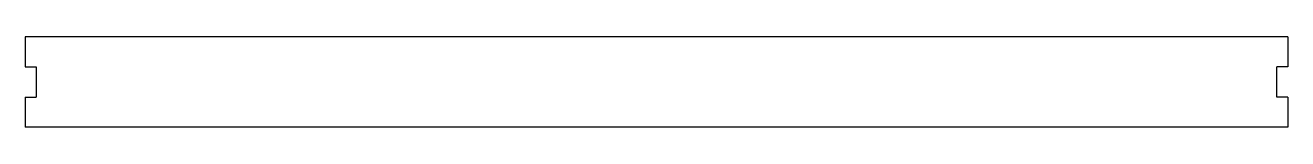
# Model space of a CAD drawing. Extents: x -175 to 175, y 0 to 25.
import ezdxf

# ---------------------------------------------------------------- set-up
doc = ezdxf.new("R2010")
doc.units = 0
doc.layers.add('VISIBLE', color=7, linetype='CONTINUOUS')

msp = doc.modelspace()

# ---------------------------------------------------------------- linework, layer by layer
at = {"layer": 'VISIBLE'}
for p, q in [((175, 25), (-175, 25)), ((-175, 25), (-175, 16.67)), ((175, 25), (175, 16.67)), ((-175, 16.67), (-172, 16.67)), ((-172, 16.67), (-172, 8.33)), ((172, 8.33), (172, 16.67)), ((175, 16.67), (172, 16.67)), ((-175, 8.33), (-172, 8.33)), ((-175, 8.33), (-175, 0)), ((175, 8.33), (172, 8.33)), ((175, 8.33), (175, 0)), ((175, 0), (-175, 0))]:
    msp.add_line(p, q, dxfattribs=at)

doc.saveas('drawing.dxf')
